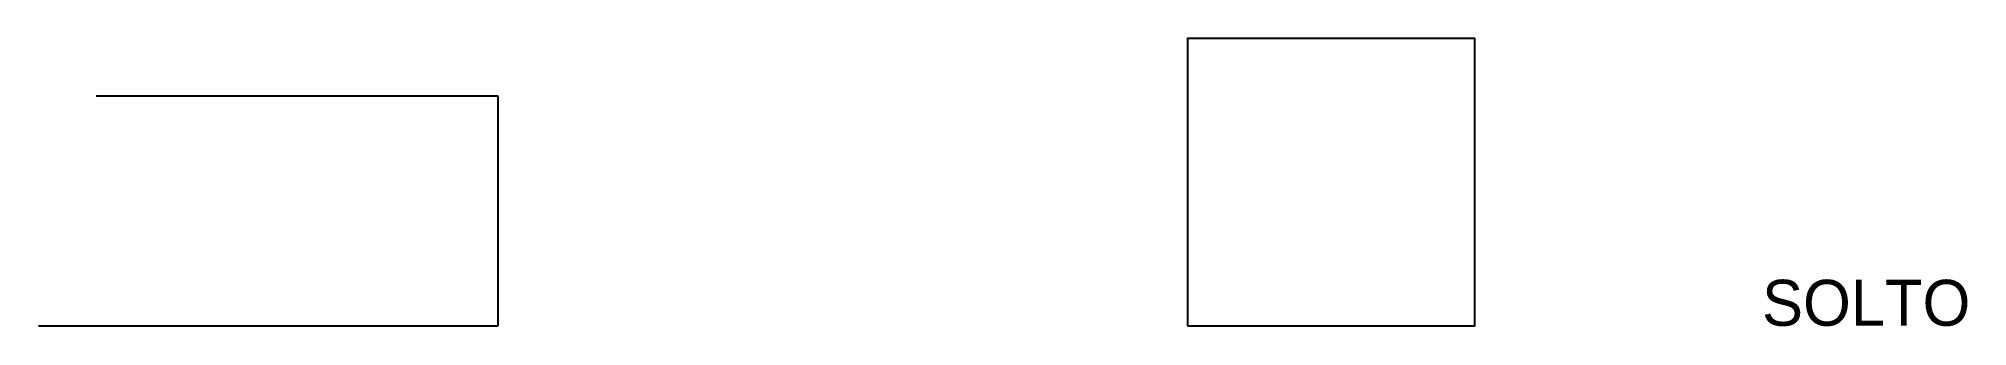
# Model space of a CAD drawing. Header units: millimetres. Extents: x 0 to 336, y 0 to 50.
import ezdxf

# ---------------------------------------------------------------- set-up
doc = ezdxf.new("R2010")
doc.units = ezdxf.units.MM
doc.layers.add('CORTE', color=1, linetype='Continuous')

msp = doc.modelspace()

# ---------------------------------------------------------------- linework, layer by layer
for p, q in [((80, 40), (10, 40)), ((80, 0), (80, 40)), ((0, 0), (80, 0))]:
    msp.add_line(p, q)
at = {"layer": 'CORTE'}
msp.add_lwpolyline([(200, 0), (250, 0), (250, 50), (200, 50)], close=True, dxfattribs=at)

# ---------------------------------------------------------------- texts
msp.add_text('SOLTO', height=8).set_placement((300, 0))

doc.saveas('drawing.dxf')
